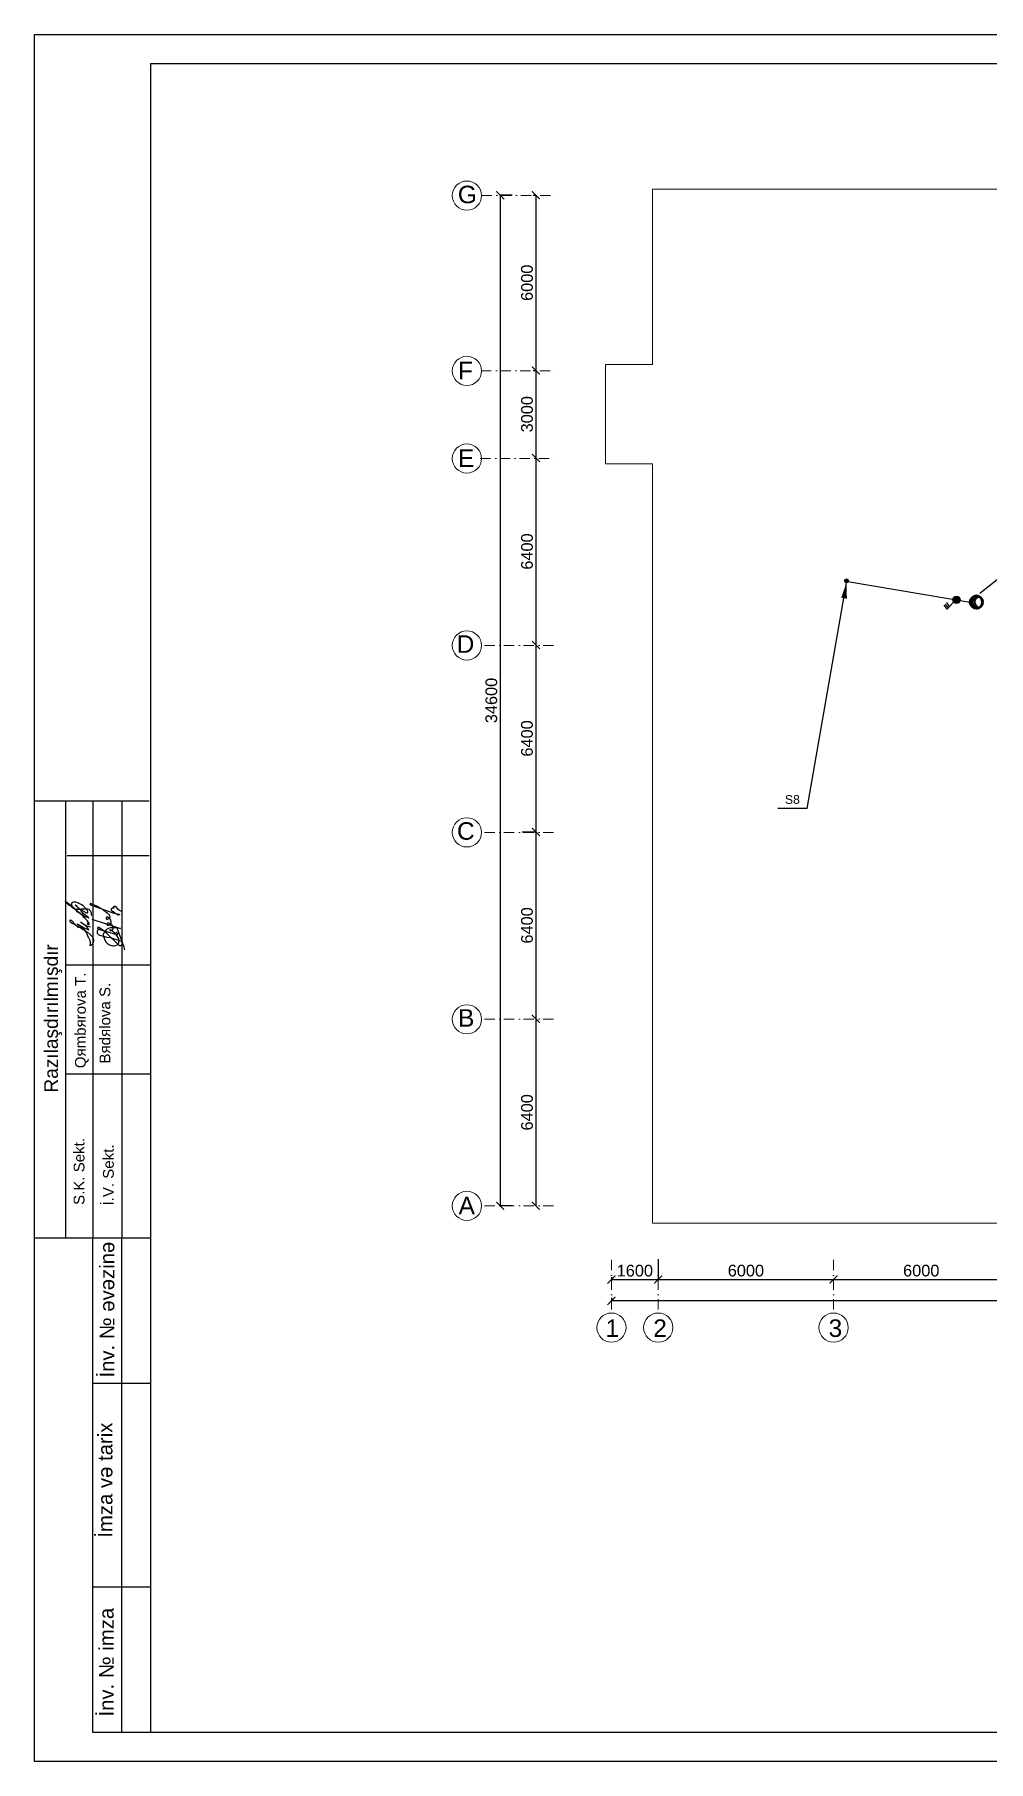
# Model space of a CAD drawing. Header units: millimetres. Extents: x 42452 to 2852333, y -419346 to 834876.
# Drawn here: x 2690278 to 2722920, y 554287 to 613409 of the extents above; entities that cross this region are included whole.
import ezdxf

# ---------------------------------------------------------------- set-up
doc = ezdxf.new("R2010")
doc.units = ezdxf.units.MM
doc.linetypes.add('Штрихпунктирная', pattern=[670.277762, 352.777767, -176.388884, 0, -141.111112])
for name, color, linetype, lineweight in [('0_Ном._пера__1', 7, 'Continuous', 15), ('0_Ном._пера__7', 7, 'Continuous', 60), ('c_dv_l x_tti-25_Ном._пера__21_Ном._пера__21', 7, 'Continuous', 30), ('memar', 7, 'Continuous', 25), ('Text blocks_Ном._пера__1', 7, 'Continuous', 15), ('выкл1_IP54', 5, 'Continuous', 30), ('размер_Ном._пера__241_Ном._пера__7', 7, 'Continuous', 60), ('Соедин', 5, 'Continuous', 30), ('Соедин_роз', 94, 'Continuous', 30), ('Соединение', 5, 'Continuous', 30), ('текст_свет', 5, 'Continuous', 30)]:
    doc.layers.add(name, color=color, linetype=linetype, lineweight=lineweight)
doc.styles.get("Standard").update_dxf_attribs({"font": 'arial.ttf'})
doc.styles.add('СГЕНЕРИР_СТИЛЬ_1', font='arial.ttf')
doc.styles.add('СГЕНЕРИР_СТИЛЬ_5', font='')
doc.styles.get('СГЕНЕРИР_СТИЛЬ_5').set_extended_font_data('Arial Az Lat Кириллический')
doc.dimstyles.new('razmeri a-g', dxfattribs={"dimtxt": 400, "dimasz": 270, "dimexe": 1.25, "dimexo": 0.625, "dimgap": 100, "dimtad": 1, "dimdec": 0, "dimtxsty": 'Standard', "dimblk": 'ARCHTICK', "dimcen": 2.5, "dimadec": 0, "dimazin": 0, "dimtfac": 1, "dimtdec": 0, "dimtmove": 0, "dimatfit": 3, "dimfxl": 1, "dimarcsym": 0})

# ---------------------------------------------------------------- blocks, each defined once
blk = doc.blocks.new('_ArchTick')
at = {"color": 0, "linetype": 'ByBlock', "const_width": 0.15}
blk.add_lwpolyline([(-0.5, -0.5), (0.5, 0.5)], dxfattribs=at)
blk = doc.blocks.new('*D59')
at = {"layer": 'Defpoints', "color": 0, "lineweight": 9, "transparency": 16777216}
for p in [(2706619, 607910), (2706215, 573310), (2706619, 573310)]:
    blk.add_point(p, dxfattribs=at)
at = {"layer": 'memar', "color": 0, "lineweight": -2, "transparency": 16777216}
for p, q in [((2706618, 607910), (2706214, 607910)), ((2706215, 607910), (2706215, 573310)), ((2706618, 573310), (2706214, 573310))]:
    blk.add_line(p, q, dxfattribs=at)
at = {"layer": 'memar', "color": 0, "lineweight": -2, "transparency": 16777216, "xscale": 270, "yscale": 270, "zscale": 270}
for p, rotation in [((2706215, 607910), 90), ((2706215, 573310), 270)]:
    blk.add_blockref('_ArchTick', p, dxfattribs=dict(at, rotation=rotation))
at = {"layer": 'memar', "color": 0, "lineweight": 15, "transparency": 16777216, "insert": (2705910, 590610), "char_height": 400, "attachment_point": 5, "rotation": 90}
blk.add_mtext('34600', dxfattribs=at)
blk = doc.blocks.new('*D60')
at = {"layer": 'Defpoints', "color": 0, "lineweight": 9, "transparency": 16777216}
for p in [(2707337, 607910), (2707337, 601910), (2707434, 601910)]:
    blk.add_point(p, dxfattribs=at)
at = {"layer": 'memar', "color": 0, "lineweight": -2, "transparency": 16777216}
for p, q in [((2707337, 607910), (2707436, 607910)), ((2707434, 607910), (2707434, 601910)), ((2707337, 601910), (2707436, 601910))]:
    blk.add_line(p, q, dxfattribs=at)
at = {"layer": 'memar', "color": 0, "lineweight": -2, "transparency": 16777216, "xscale": 270, "yscale": 270, "zscale": 270}
for p, rotation in [((2707434, 607910), 90), ((2707434, 601910), 270)]:
    blk.add_blockref('_ArchTick', p, dxfattribs=dict(at, rotation=rotation))
at = {"layer": 'memar', "color": 0, "lineweight": 15, "transparency": 16777216, "insert": (2707130, 604910), "char_height": 400, "attachment_point": 5, "rotation": 90}
blk.add_mtext('6000', dxfattribs=at)
blk = doc.blocks.new('*D61')
at = {"layer": 'Defpoints', "color": 0, "lineweight": 9, "transparency": 16777216}
for p in [(2707337, 601910), (2707434, 598910), (2707434, 598910)]:
    blk.add_point(p, dxfattribs=at)
at = {"layer": 'memar', "color": 0, "lineweight": -2, "transparency": 16777216}
for p, q in [((2707337, 601910), (2707436, 601910)), ((2707434, 601910), (2707434, 598910)), ((2707434, 598910), (2707433, 598910))]:
    blk.add_line(p, q, dxfattribs=at)
at = {"layer": 'memar', "color": 0, "lineweight": -2, "transparency": 16777216, "xscale": 270, "yscale": 270, "zscale": 270}
for p, rotation in [((2707434, 601910), 90), ((2707434, 598910), 270)]:
    blk.add_blockref('_ArchTick', p, dxfattribs=dict(at, rotation=rotation))
at = {"layer": 'memar', "color": 0, "lineweight": 15, "transparency": 16777216, "insert": (2707130, 600410), "char_height": 400, "attachment_point": 5, "rotation": 90}
blk.add_mtext('3000', dxfattribs=at)
blk = doc.blocks.new('*D62')
at = {"layer": 'Defpoints', "color": 0, "lineweight": 9, "transparency": 16777216}
for p in [(2707434, 598910), (2707434, 592510), (2707434, 592510)]:
    blk.add_point(p, dxfattribs=at)
at = {"layer": 'memar', "color": 0, "lineweight": -2, "transparency": 16777216}
for p, q in [((2707434, 598910), (2707433, 598910)), ((2707434, 598910), (2707434, 592510)), ((2707434, 592510), (2707433, 592510))]:
    blk.add_line(p, q, dxfattribs=at)
at = {"layer": 'memar', "color": 0, "lineweight": -2, "transparency": 16777216, "xscale": 270, "yscale": 270, "zscale": 270}
for p, rotation in [((2707434, 598910), 90), ((2707434, 592510), 270)]:
    blk.add_blockref('_ArchTick', p, dxfattribs=dict(at, rotation=rotation))
at = {"layer": 'memar', "color": 0, "lineweight": 15, "transparency": 16777216, "insert": (2707130, 595710), "char_height": 400, "attachment_point": 5, "rotation": 90}
blk.add_mtext('6400', dxfattribs=at)
blk = doc.blocks.new('*D63')
at = {"layer": 'Defpoints', "color": 0, "lineweight": 9, "transparency": 16777216}
for p in [(2707434, 592510), (2706962, 586110), (2707434, 586110)]:
    blk.add_point(p, dxfattribs=at)
at = {"layer": 'memar', "color": 0, "lineweight": -2, "transparency": 16777216}
for p, q in [((2707434, 592510), (2707433, 592510)), ((2707434, 592510), (2707434, 586110)), ((2706962, 586110), (2707436, 586110))]:
    blk.add_line(p, q, dxfattribs=at)
at = {"layer": 'memar', "color": 0, "lineweight": -2, "transparency": 16777216, "xscale": 270, "yscale": 270, "zscale": 270}
for p, rotation in [((2707434, 592510), 90), ((2707434, 586110), 270)]:
    blk.add_blockref('_ArchTick', p, dxfattribs=dict(at, rotation=rotation))
at = {"layer": 'memar', "color": 0, "lineweight": 15, "transparency": 16777216, "insert": (2707130, 589310), "char_height": 400, "attachment_point": 5, "rotation": 90}
blk.add_mtext('6400', dxfattribs=at)
blk = doc.blocks.new('*D64')
at = {"layer": 'Defpoints', "color": 0, "lineweight": 9, "transparency": 16777216}
for p in [(2706962, 586110), (2707434, 579710), (2707434, 579710)]:
    blk.add_point(p, dxfattribs=at)
at = {"layer": 'memar', "color": 0, "lineweight": -2, "transparency": 16777216}
for p, q in [((2706962, 586110), (2707436, 586110)), ((2707434, 586110), (2707434, 579710)), ((2707434, 579710), (2707433, 579710))]:
    blk.add_line(p, q, dxfattribs=at)
at = {"layer": 'memar', "color": 0, "lineweight": -2, "transparency": 16777216, "xscale": 270, "yscale": 270, "zscale": 270}
for p, rotation in [((2707434, 586110), 90), ((2707434, 579710), 270)]:
    blk.add_blockref('_ArchTick', p, dxfattribs=dict(at, rotation=rotation))
at = {"layer": 'memar', "color": 0, "lineweight": 15, "transparency": 16777216, "insert": (2707130, 582910), "char_height": 400, "attachment_point": 5, "rotation": 90}
blk.add_mtext('6400', dxfattribs=at)
blk = doc.blocks.new('*D65')
at = {"layer": 'Defpoints', "color": 0, "lineweight": 9, "transparency": 16777216}
for p in [(2707434, 579710), (2707434, 573310), (2707434, 573310)]:
    blk.add_point(p, dxfattribs=at)
at = {"layer": 'memar', "color": 0, "lineweight": -2, "transparency": 16777216}
for p, q in [((2707434, 579710), (2707433, 579710)), ((2707434, 579710), (2707434, 573310)), ((2707434, 573310), (2707433, 573310))]:
    blk.add_line(p, q, dxfattribs=at)
at = {"layer": 'memar', "color": 0, "lineweight": -2, "transparency": 16777216, "xscale": 270, "yscale": 270, "zscale": 270}
for p, rotation in [((2707434, 579710), 90), ((2707434, 573310), 270)]:
    blk.add_blockref('_ArchTick', p, dxfattribs=dict(at, rotation=rotation))
at = {"layer": 'memar', "color": 0, "lineweight": 15, "transparency": 16777216, "insert": (2707130, 576510), "char_height": 400, "attachment_point": 5, "rotation": 90}
blk.add_mtext('6400', dxfattribs=at)
blk = doc.blocks.new('*D66')
at = {"layer": 'Defpoints', "color": 0, "lineweight": 9, "transparency": 16777216}
for p in [(2710020, 570162), (2710020, 570053), (2755221, 570162)]:
    blk.add_point(p, dxfattribs=at)
at = {"layer": 'memar', "color": 0, "lineweight": -2, "transparency": 16777216}
for p, q in [((2710020, 570162), (2710020, 570052)), ((2755221, 570053), (2710020, 570053)), ((2755221, 570162), (2755221, 570052))]:
    blk.add_line(p, q, dxfattribs=at)
at = {"layer": 'memar', "color": 0, "lineweight": -2, "transparency": 16777216, "xscale": 270, "yscale": 270, "zscale": 270, "rotation": 180}
blk.add_blockref('_ArchTick', (2710020, 570053), dxfattribs=at)
at = {"layer": 'memar', "color": 0, "lineweight": -2, "transparency": 16777216, "xscale": 270, "yscale": 270, "zscale": 270}
blk.add_blockref('_ArchTick', (2755221, 570053), dxfattribs=at)
at = {"layer": 'memar', "color": 0, "lineweight": 15, "transparency": 16777216, "insert": (2732621, 570357), "char_height": 400, "attachment_point": 5}
blk.add_mtext('45200', dxfattribs=at)
blk = doc.blocks.new('*D67')
at = {"layer": 'Defpoints', "color": 0, "lineweight": 9, "transparency": 16777216}
for p in [(2710020, 570869), (2711620, 570869), (2711620, 570784)]:
    blk.add_point(p, dxfattribs=at)
at = {"layer": 'memar', "color": 0, "lineweight": -2, "transparency": 16777216}
for p, q in [((2710020, 570868), (2710020, 570782)), ((2710020, 570784), (2711620, 570784)), ((2711620, 570868), (2711620, 570782))]:
    blk.add_line(p, q, dxfattribs=at)
at = {"layer": 'memar', "color": 0, "lineweight": -2, "transparency": 16777216, "xscale": 270, "yscale": 270, "zscale": 270, "rotation": 180}
blk.add_blockref('_ArchTick', (2710020, 570784), dxfattribs=at)
at = {"layer": 'memar', "color": 0, "lineweight": -2, "transparency": 16777216, "xscale": 270, "yscale": 270, "zscale": 270}
blk.add_blockref('_ArchTick', (2711620, 570784), dxfattribs=at)
at = {"layer": 'memar', "color": 0, "lineweight": 15, "transparency": 16777216, "insert": (2710820, 571088), "char_height": 400, "attachment_point": 5}
blk.add_mtext('1600', dxfattribs=at)
blk = doc.blocks.new('*D68')
at = {"layer": 'Defpoints', "color": 0, "lineweight": 9, "transparency": 16777216}
for p in [(2711620, 571480), (2717620, 570786), (2717620, 570786)]:
    blk.add_point(p, dxfattribs=at)
at = {"layer": 'memar', "color": 0, "lineweight": -2, "transparency": 16777216}
for p, q in [((2711620, 571479), (2711620, 570785)), ((2711620, 570786), (2717620, 570786)), ((2717620, 570786), (2717620, 570785))]:
    blk.add_line(p, q, dxfattribs=at)
at = {"layer": 'memar', "color": 0, "lineweight": -2, "transparency": 16777216, "xscale": 270, "yscale": 270, "zscale": 270, "rotation": 180}
blk.add_blockref('_ArchTick', (2711620, 570786), dxfattribs=at)
at = {"layer": 'memar', "color": 0, "lineweight": -2, "transparency": 16777216, "xscale": 270, "yscale": 270, "zscale": 270}
blk.add_blockref('_ArchTick', (2717620, 570786), dxfattribs=at)
at = {"layer": 'memar', "color": 0, "lineweight": 15, "transparency": 16777216, "insert": (2714620, 571090), "char_height": 400, "attachment_point": 5}
blk.add_mtext('6000', dxfattribs=at)
blk = doc.blocks.new('*D69')
at = {"layer": 'Defpoints', "color": 0, "lineweight": 9, "transparency": 16777216}
for p in [(2717620, 570786), (2723620, 570786), (2723620, 570786)]:
    blk.add_point(p, dxfattribs=at)
at = {"layer": 'memar', "color": 0, "lineweight": -2, "transparency": 16777216}
for p, q in [((2717620, 570787), (2717620, 570787)), ((2717620, 570786), (2723620, 570786)), ((2723620, 570787), (2723620, 570787))]:
    blk.add_line(p, q, dxfattribs=at)
at = {"layer": 'memar', "color": 0, "lineweight": -2, "transparency": 16777216, "xscale": 270, "yscale": 270, "zscale": 270, "rotation": 180}
blk.add_blockref('_ArchTick', (2717620, 570786), dxfattribs=at)
at = {"layer": 'memar', "color": 0, "lineweight": -2, "transparency": 16777216, "xscale": 270, "yscale": 270, "zscale": 270}
blk.add_blockref('_ArchTick', (2723620, 570786), dxfattribs=at)
at = {"layer": 'memar', "color": 0, "lineweight": 15, "transparency": 16777216, "insert": (2720620, 571090), "char_height": 400, "attachment_point": 5}
blk.add_mtext('6000', dxfattribs=at)
blk = doc.blocks.new('t')
at = {"layer": 'Соедин', "lineweight": -3}
blk.add_hatch(color=256, dxfattribs=at).paths.add_polyline_path([(-65, 0, 1), (65, 0, 1)])
blk.add_circle((0, 0), 65.1, dxfattribs=at)
blk = doc.blocks.new('123vv')
at = {"layer": '0_Ном._пера__1', "linetype": 'Continuous', "lineweight": 25}
blk.add_line((41984, -698025), (38898, -698025), dxfattribs=at)
at = {"layer": '0_Ном._пера__1', "color": 5, "linetype": 'Continuous', "lineweight": 25, "flags": 128}
for points in [[(39821, -700413), (40908, -700763), (40586, -700737), (40531, -700741), (40477, -700753), (40426, -700775), (40379, -700804), (40338, -700841), (40303, -700884), (40276, -700932), (40257, -700984), (40266, -701058), (40286, -701129), (40317, -701196), (40358, -701258), (40408, -701313), (40467, -701359), (40512, -701383), (40561, -701399), (40612, -701408), (40663, -701408), (40714, -701401), (40763, -701385), (40787, -701368), (40808, -701347), (40826, -701323), (40839, -701296), (40849, -701268), (40854, -701239), (40854, -701209), (40849, -701180), (40840, -701151), (40827, -701125), (40771, -701030), (40702, -700945), (40620, -700871), (40568, -700837), (40512, -700811), (40509, -700811), (40507, -700812), (40505, -700814), (40503, -700815), (40501, -700817), (40500, -700820), (40499, -700822), (40499, -700825), (40499, -700827), (40499, -700830), (40500, -700832), (40501, -700834), (40503, -700836), (40505, -700838), (40507, -700839), (40510, -700840), (40512, -700840), (40515, -700840), (40546, -700832), (40576, -700818), (40603, -700800), (40627, -700777), (40629, -700748), (40628, -700718), (40621, -700689), (40610, -700661), (40594, -700636), (40575, -700613), (40552, -700594), (40526, -700579), (40499, -700568), (40470, -700561), (40440, -700559), (40433, -700559), (40427, -700559), (40420, -700561), (40414, -700564), (40409, -700567), (40404, -700572), (40400, -700577), (40397, -700583), (40395, -700590), (40394, -700596), (40394, -700603), (40396, -700609), (40398, -700616), (40402, -700621), (40406, -700626), (40411, -700631), (40417, -700634), (40423, -700636), (40430, -700637), (40437, -700637), (40443, -700636), (40466, -700629), (40488, -700619), (40508, -700606), (40525, -700590), (40539, -700571), (40550, -700549), (40551, -700514), (40546, -700479), (40536, -700446), (40520, -700415), (40499, -700387), (40473, -700362), (40444, -700343), (40412, -700328), (40405, -700328), (40397, -700329), (40390, -700331), (40384, -700334), (40378, -700338), (40373, -700343), (40369, -700349), (40366, -700356), (40364, -700363), (40363, -700370), (40364, -700377), (40366, -700384), (40369, -700391), (40373, -700397), (40378, -700402), (40384, -700406), (40390, -700410), (40397, -700412), (40404, -700413), (40412, -700412), (40419, -700410), (40444, -700400), (40467, -700386), (40488, -700369), (40505, -700349), (40520, -700326), (40511, -700295), (40497, -700266), (40479, -700239), (40456, -700216), (40430, -700198), (40401, -700183), (40217, -700037), (40015, -699918), (39798, -699827), (39795, -699825), (39791, -699823), (39786, -699822), (39782, -699822), (39778, -699823), (39774, -699824), (39770, -699826), (39766, -699828), (39763, -699832), (39761, -699835), (39759, -699839), (39758, -699843), (39757, -699847), (39758, -699852), (39759, -699856), (39761, -699860), (39763, -699864), (39766, -699867), (39769, -699869), (39773, -699871), (39777, -699873), (40657, -700188), (40873, -700218), (40871, -700225), (40868, -700232), (40864, -700238), (40859, -700244), (40853, -700248), (40846, -700252), (40839, -700254), (40831, -700255), (40824, -700255), (40816, -700254), (40809, -700252), (40693, -700184), (40586, -700105), (40578, -700096), (40571, -700087), (40566, -700076), (40563, -700065), (40561, -700053), (40562, -700042), (40565, -700030), (40570, -700020), (40576, -700010), (40584, -700001), (40593, -699994), (40604, -699989), (40615, -699985), (40626, -699984), (40638, -699984), (40650, -699986), (40661, -699991), (40656, -699986), (40652, -699981), (40649, -699975), (40648, -699969), (40647, -699962), (40647, -699956), (40649, -699950), (40651, -699944), (40655, -699938), (40659, -699933), (40664, -699929), (40669, -699926), (40676, -699924), (40682, -699922), (40688, -699922), (40695, -699923), (40701, -699925), (40776, -700003), (40862, -700068), (40956, -700120)], [(40114, -700786), (40096, -700791), (40079, -700800), (40064, -700811), (40051, -700825), (40040, -700841), (40032, -700858), (40027, -700876), (40025, -700895), (40027, -700914), (40031, -700932), (40038, -700950), (40048, -700966), (40061, -700980), (40076, -700992), (40092, -701001), (40110, -701007), (40251, -701054), (40396, -701085), (40532, -701105), (40665, -701144), (40842, -701195), (40902, -701220), (40958, -701252), (40967, -701267), (40973, -701282), (40976, -701299), (40977, -701315), (40975, -701332), (40970, -701347), (40962, -701362), (40953, -701376), (40941, -701387), (40933, -701395), (40923, -701401), (40913, -701406), (40903, -701409), (40892, -701410), (40881, -701409), (40870, -701407), (40860, -701402), (40850, -701397), (40380, -700937), (40255, -700831), (40119, -700739), (40110, -700731), (40100, -700726), (40089, -700722), (40078, -700720), (40066, -700720), (40055, -700722), (40044, -700726), (40041, -700732), (40040, -700738), (40040, -700745), (40040, -700752), (40042, -700758), (40045, -700764), (40049, -700769), (40054, -700774), (40059, -700778), (40066, -700780), (40072, -700782), (40749, -700991), (40757, -700993), (40765, -700993), (40773, -700993), (40781, -700990), (40788, -700987), (40795, -700983), (40801, -700977), (40806, -700971), (40810, -700964), (40813, -700957), (40748, -700906)]]:
    blk.add_lwpolyline(points, dxfattribs=at)
at = {"layer": '0_Ном._пера__1', "color": 5, "linetype": 'Continuous', "lineweight": 25}
for points, knots in [([(39692, -700580), (39688, -700572), (39683, -700564), (39676, -700564), (39669, -700563), (39660, -700569), (39657, -700575), (39651, -700590), (39672, -700608), (39692, -700610), (39706, -700611), (39720, -700603), (39725, -700593), (39734, -700575), (39718, -700552), (39701, -700531), (39641, -700450), (39591, -700397), (39537, -700342), (39451, -700255), (39355, -700164), (39251, -700075), (39166, -700002), (39076, -699931), (39002, -699873), (38958, -699838), (38919, -699808), (38847, -699759), (38840, -699754), (38833, -699749), (38831, -699749), (38829, -699749), (38839, -699761), (38849, -699772), (38918, -699847), (38958, -699868), (39005, -699899), (39076, -699948), (39163, -700023), (39249, -700091), (39358, -700177), (39466, -700251), (39578, -700304), (39613, -700321), (39649, -700335), (39693, -700350), (39700, -700353), (39708, -700355), (39713, -700356), (39747, -700365), (39661, -700312), (39599, -700267), (39469, -700175), (39442, -700118), (39386, -700055), (39340, -700002), (39275, -699944), (39209, -699878), (39205, -699874), (39201, -699870), (39199, -699867), (39176, -699844), (39240, -699911), (39288, -699956), (39354, -700019), (39389, -700038), (39429, -700061), (39465, -700081), (39505, -700103), (39565, -700135), (39609, -700159), (39664, -700188), (39676, -700161), (39679, -700152), (39678, -700136), (39676, -700123), (39670, -700098), (39658, -700078), (39644, -700060), (39618, -700022), (39587, -699985), (39553, -699953), (39492, -699895), (39419, -699852), (39342, -699814), (39287, -699787), (39231, -699763), (39168, -699764), (39137, -699764), (39104, -699770), (39083, -699790), (39070, -699803), (39061, -699821), (39057, -699840), (39053, -699864), (39059, -699888), (39068, -699910), (39092, -699964), (39141, -700007), (39195, -700025), (39264, -700048), (39341, -700029), (39415, -700025), (39467, -700023), (39517, -700028), (39568, -700025), (39604, -700023), (39640, -700018), (39676, -700025), (39701, -700030), (39726, -700042), (39745, -700059), (39768, -700081), (39781, -700111), (39790, -700142), (39803, -700187), (39807, -700231), (39810, -700276)], [0, 0, 0, 0, 1, 1, 1, 2, 2, 2, 3, 3, 3, 4, 4, 4, 5, 5, 5, 6, 6, 6, 7, 7, 7, 8, 8, 8, 9, 9, 9, 10, 10, 10, 11, 11, 11, 12, 12, 12, 13, 13, 13, 14, 14, 14, 15, 15, 15, 16, 16, 16, 17, 17, 17, 18, 18, 18, 19, 19, 19, 20, 20, 20, 21, 21, 21, 22, 22, 22, 23, 23, 23, 24, 24, 24, 25, 25, 25, 26, 26, 26, 27, 27, 27, 28, 28, 28, 29, 29, 29, 30, 30, 30, 31, 31, 31, 32, 32, 32, 33, 33, 33, 34, 34, 34, 35, 35, 35, 36, 36, 36, 37, 37, 37, 38, 38, 38, 39, 39, 39, 39]), ([(39330, -700734), (39267, -700678), (39205, -700621), (39155, -700560), (39127, -700525), (39102, -700488), (39055, -700460), (39039, -700450), (39020, -700441), (39007, -700449), (38998, -700455), (38992, -700471), (38993, -700484), (38995, -700509), (39021, -700523), (39045, -700535), (39106, -700568), (39157, -700592), (39209, -700620), (39346, -700692), (39488, -700785), (39623, -700876), (39683, -700916), (39740, -700955), (39791, -701006), (39827, -701041), (39859, -701082), (39874, -701130), (39885, -701167), (39886, -701209), (39884, -701246), (39883, -701282), (39879, -701314), (39844, -701354), (39814, -701389), (39761, -701430), (39760, -701407), (39760, -701402), (39762, -701392), (39765, -701383), (39778, -701329), (39777, -701283), (39765, -701238), (39747, -701172), (39709, -701106), (39680, -701047), (39630, -700944), (39609, -700858), (39486, -700746), (39397, -700665), (39255, -700570), (39285, -700584), (39299, -700591), (39343, -700617), (39380, -700640), (39429, -700670), (39465, -700695), (39503, -700716), (39553, -700745), (39608, -700769), (39677, -700799), (39688, -700804), (39700, -700809), (39707, -700810), (39736, -700816), (39669, -700745), (39623, -700698), (39560, -700632), (39539, -700611), (39476, -700570), (39448, -700552), (39413, -700529), (39404, -700524), (39384, -700511), (39495, -700579), (39566, -700621), (39613, -700650), (39643, -700666), (39681, -700678), (39710, -700686), (39744, -700691), (39778, -700697)], [0, 0, 0, 0, 1, 1, 1, 2, 2, 2, 3, 3, 3, 4, 4, 4, 5, 5, 5, 6, 6, 6, 7, 7, 7, 8, 8, 8, 9, 9, 9, 10, 10, 10, 11, 11, 11, 12, 12, 12, 13, 13, 13, 14, 14, 14, 15, 15, 15, 16, 16, 16, 17, 17, 17, 18, 18, 18, 19, 19, 19, 20, 20, 20, 21, 21, 21, 22, 22, 22, 23, 23, 23, 24, 24, 24, 25, 25, 25, 26, 26, 26, 27, 27, 27, 27]), ([(41075, -701565), (41029, -701427), (40983, -701289), (40934, -701152), (40886, -701018), (40833, -700885), (40781, -700751)], [0, 0, 0, 0, 1, 1, 1, 2, 2, 2, 2])]:
    blk.add_open_spline(points, degree=3, knots=knots, dxfattribs=at)
at = {"layer": 'размер_Ном._пера__241_Ном._пера__7', "linetype": 'Continuous', "lineweight": 25}
for p, q in [((41984, -695968), (37671, -695968)), ((38832, -695968), (38832, -712422)), ((39860, -695968), (39860, -712422)), ((40955, -695968), (40955, -712422)), ((42050, -702138), (38832, -702138)), ((42050, -706252), (38832, -706252)), ((42050, -712422), (37671, -712422))]:
    blk.add_line(p, q, dxfattribs=at)
at = {"layer": '0_Ном._пера__7', "linetype": 'Continuous', "lineweight": 25, "attachment_point": 4, "rotation": 90, "style": 'СГЕНЕРИР_СТИЛЬ_1'}
for s, insert, char_height in [('\\A1;{\\fArial|b0|i0|c204|p38;Q\\fArial Az Lat Кириллический|b0|i0|c0|p34;я\\fArial|b0|i0|c204|p38;mb\\fArial Az Lat Кириллический|b0|i0|c0|p34;я\\fArial|b0|i0|c204|p38;rova T.}', (39452, -706023), 405.697), ('\\A1;{\\fArial|b0|i0|c204|p38;B\\fArial Az Lat Кириллический|b0|i0|c0|p34;я\\fArial|b0|i0|c204|p38;d\\fArial Az Lat Кириллический|b0|i0|c0|p34;я\\fArial|b0|i0|c204|p38;lova S.}', (40323, -705845), 405.697), ('{S.K. Sekt.}', (39349, -711170), 405.7), ('{İ.V. Sekt. }', (40452, -711193), 405.7)]:
    blk.add_mtext(s, dxfattribs=dict(at, insert=insert, char_height=char_height))
at = {"layer": 'Text blocks_Ном._пера__1', "linetype": 'Continuous', "lineweight": 25, "insert": (38372, -704146), "char_height": 514.2, "attachment_point": 5, "rotation": 90, "style": 'СГЕНЕРИР_СТИЛЬ_5'}
blk.add_mtext('{\\fArial|b0|i0|c238|p34;Razılaşdırılmışdır}', dxfattribs=at)

msp = doc.modelspace()

# ---------------------------------------------------------------- hatches: boundary and pattern name
at = {"layer": 'выкл1_IP54'}
msp.add_hatch(color=256, dxfattribs=at).paths.add_polyline_path([(2721701.39652, 594056.29043, 1), (2721951.39652, 594056.29043, 1)])

# ---------------------------------------------------------------- linework, layer by layer
msp.add_line((2724035.05954, 595393.67459), (2722625.68012, 594267.33436))
at = {"color": 5, "lineweight": 60}
msp.add_circle((2722508.43077, 593977.26455), 210.87753, dxfattribs=at)
at = {"color": 7, "lineweight": 40}
for centre, radius, start, end in [((2722521.20231, 593978.49564), 157.91668, 87.2133094393, 279.5277179346), ((2722612.32315, 593983.86216), 173.71641, 118.7077400271, 248.0332874069)]:
    msp.add_arc(centre, radius, start, end, dxfattribs=at)
at = {"layer": 'c_dv_l x_tti-25_Ном._пера__21_Ном._пера__21', "linetype": 'Continuous', "lineweight": 25}
for p, q in [((2692268.31009, 555282.11324), (2692268.31009, 572202.68924)), ((2694258.96609, 572202.68924), (2692268.31009, 572202.68924)), ((2693263.63809, 555282.11324), (2693263.63809, 572202.68924)), ((2694258.96609, 567226.04924), (2692268.31009, 567226.04924)), ((2694258.96609, 560258.75324), (2692268.31009, 560258.75324)), ((2694258.96609, 555282.11324), (2692268.31009, 555282.11324))]:
    msp.add_line(p, q, dxfattribs=at)
at = {"layer": 'c_dv_l x_tti-25_Ном._пера__21_Ном._пера__21', "linetype": 'Continuous', "lineweight": 25, "flags": 128}
for points in [[(2690277.65409, 613409.26844), (2773885.20609, 613409.26844), (2773885.20609, 554286.78524), (2690277.65409, 554286.78524)], [(2694258.96609, 612413.94044), (2772889.87809, 612413.94044), (2772889.87809, 555282.11324), (2694258.96609, 555282.11324)]]:
    msp.add_lwpolyline(points, close=True, dxfattribs=at)
at = {"layer": 'memar', "linetype": 'Штрихпунктирная', "lineweight": 15}
for p, q in [((2705572.6589, 607895.52485), (2708196.65278, 607895.52485)), ((2705555.36312, 601895.51915), (2708196.65278, 601895.51915)), ((2705528.25121, 598895.51915), (2708196.65278, 598895.51915)), ((2705670.26462, 592495.51915), (2708196.65278, 592495.51915)), ((2705670.26462, 586095.51915), (2708196.65278, 586095.51915)), ((2705670.26462, 579695.51915), (2708196.65278, 579695.51915)), ((2705670.26462, 573309.54438), (2708196.65278, 573309.54438))]:
    msp.add_line(p, q, dxfattribs=at)
at = {"layer": 'memar', "color": 7, "lineweight": 15}
for points in [[(2723820.27606, 573113.45571), (2723820.27303, 572710.03668), (2711420.09974, 572710.03668), (2711420.09673, 598710.03668), (2709820.46796, 598710.03668), (2709820.46796, 602110.03668), (2711420.27303, 602110.03668), (2711420.27303, 608110.04237), (2753820.27303, 608110.04237), (2753820.46796, 602110.03668), (2755420.64426, 602110.03668), (2755420.64426, 598710.03668), (2753820.64426, 598710.03668), (2753820.64426, 572710.03668), (2747419.72565, 572710.03668), (2747419.72565, 573110.03668)], [(2711420.24366, 602110.03668), (2711420.27303, 608110.35468), (2753820.27303, 608110.35468), (2753820.27306, 602509.04114)], [(2711420.24366, 602110.03668), (2711420.27303, 608110.04237), (2753820.27303, 608110.04237), (2753820.27306, 602509.04114)], [(2723820.18285, 598710.03668), (2723820.09673, 572710.34899), (2711420.09974, 572710.34899), (2711420.22696, 598699.04114)], [(2723820.18285, 585410.21942), (2723820.09673, 572710.03668), (2711420.09974, 572710.03668), (2711420.22696, 598699.04114)]]:
    msp.add_lwpolyline(points, dxfattribs=at)
at = {"layer": 'memar', "linetype": 'Штрихпунктирная', "lineweight": 15, "flags": 128}
for points in [[(2710020.44654, 571458.69778), (2710020.4465, 569639.91179)], [(2711620.44654, 571458.69778), (2711620.4465, 569639.91179)], [(2717620.44654, 571458.69778), (2717620.4465, 569639.91179)]]:
    msp.add_lwpolyline(points, dxfattribs=at)
at = {"layer": 'memar', "linetype": 'Continuous', "lineweight": 15}
for centre in [(2705072.66047, 607894.2693), (2705072.66047, 601894.26361), (2705072.66047, 598894.26361), (2705072.46555, 592494.26361), (2705072.46555, 586094.26361), (2705072.46555, 579694.26361), (2705072.46555, 573308.28883), (2710020.44621, 569139.91179), (2711620.44621, 569139.91179), (2717620.44621, 569139.91179)]:
    msp.add_circle(centre, 500, dxfattribs=at)
at = {"layer": 'выкл1_IP54'}
for p, q in [((2721510.17534, 593732.41875), (2721408.77389, 593868.24774)), ((2721547.76354, 593775.75489), (2721446.36209, 593911.58389)), ((2721592.76162, 593827.63403), (2721491.36017, 593963.46302)), ((2721726.23029, 593981.51258), (2721510.17534, 593732.41875))]:
    msp.add_line(p, q, dxfattribs=at)
msp.add_circle((2721826.39652, 594056.29043), 125, dxfattribs=at)
at = {"layer": 'Соедин_роз'}
msp.add_line((2718112.56237, 594679.20206), (2722297.55324, 593977.26455), dxfattribs=at)
at = {"layer": 'Соединение', "color": 0, "lineweight": -3}
for q in [(2718061.38427, 594642.33487), (2715711.83288, 586908.16797)]:
    msp.add_line((2716717.19966, 586908.16797), q, dxfattribs=at)
at = {"layer": 'Соединение'}
msp.add_lwpolyline([(2718061.38427, 594642.33487, 0, 200, 0), (2717978.11978, 594110.06886, 50, 50, 0)], format="xyseb", dxfattribs=at)

# ---------------------------------------------------------------- block references
at = {"lineweight": 25, "xscale": 0.9090909090907544, "yscale": 0.9090909090907544, "zscale": 0.9090909090907544}
msp.add_blockref('123vv', (2656031.66275, 1219859.37296), dxfattribs=at)
at = {"layer": 'Соедин', "rotation": 180}
msp.add_blockref('t', (2718061.43585, 594707.40527), dxfattribs=at)

# ---------------------------------------------------------------- texts
at = {"layer": 'c_dv_l x_tti-25_Ном._пера__21_Ном._пера__21', "linetype": 'Continuous', "lineweight": 25, "char_height": 497.664, "attachment_point": 7, "rotation": 90, "style": 'СГЕНЕРИР_СТИЛЬ_1'}
for s, insert in [('{İnv. № əvəzinə}', (2693015.50773, 567431.23896)), ('{İmza və tarix}', (2692949.28291, 561947.24321)), ('{İnv. № imza}', (2692992.36041, 555825.51436))]:
    msp.add_mtext(s, dxfattribs=dict(at, insert=insert))
at = {"layer": 'memar', "lineweight": 15, "style": 'СГЕНЕРИР_СТИЛЬ_1'}
for s, p in [('G', (2704761.91908, 607633.64678)), ('F', (2704772.63444, 601605.25637)), ('E', (2704766.58454, 598605.25637)), ('D', (2704721.36915, 592242.10237)), ('C', (2704732.8289, 585842.10237)), ('B', (2704770.89166, 579442.10237)), ('A', (2704787.67201, 573019.2816))]:
    msp.add_text(s, height=600, dxfattribs=at).set_placement(p)
at = {"layer": 'memar', "linetype": 'Continuous', "lineweight": 15, "char_height": 600, "attachment_point": 1, "style": 'СГЕНЕРИР_СТИЛЬ_1'}
for s, insert in [('{\\fArial|b0|i0|c238|p38;1}', (2709815.43653, 569420.81358)), ('2', (2711450.20811, 569420.81358)), ('3', (2717450.20811, 569420.81358))]:
    msp.add_mtext(s, dxfattribs=dict(at, insert=insert))
at = {"layer": 'текст_свет', "linetype": 'Continuous', "lineweight": 0, "insert": (2715954.15161, 587370.49048), "char_height": 300, "width": 1005.9254246, "attachment_point": 1}
msp.add_mtext('S8', dxfattribs=at)

# ---------------------------------------------------------------- dimensions: what is measured, and where the dimension line sits
at = {"layer": 'memar', "lineweight": 15}
for base, p1, p2, angle, picture, middle in [((2706214.81713, 573310.05267), (2706619.04529, 607910.03314), (2706619.04529, 573310.05267), 90, '*D59', (2705910.45151, 590610.04291)), ((2707434.41933, 601910.02745), (2707336.71388, 607910.03314), (2707336.71388, 601910.02745), 90, '*D60', (2707130.19014, 604910.03029)), ((2707434.41933, 598910.02745), (2707336.71388, 601910.02745), (2707434.41933, 598910.02745), 90, '*D61', (2707130.05371, 600410.02745)), ((2707434.41933, 592510.02745), (2707434.41933, 598910.02745), (2707434.41933, 592510.02745), 90, '*D62', (2707130.19014, 595710.02745)), ((2707434.41933, 586110.02745), (2707434.41933, 592510.02745), (2706961.79166, 586110.02745), 90, '*D63', (2707130.19014, 589310.02745)), ((2707434.41933, 579710.02745), (2706961.79166, 586110.02745), (2707434.41933, 579710.02745), 90, '*D64', (2707130.19014, 582910.02745)), ((2707434.41933, 573309.54438), (2707434.41933, 579710.02745), (2707434.41933, 573309.54438), 90, '*D65', (2707130.19014, 576509.78591)), ((2717620.44661, 570786.17098), (2711620.44661, 571480.07505), (2717620.44661, 570786.17098), 180, '*D68', (2714620.44661, 571090.40017)), ((2723620.44661, 570786.17098), (2717620.44661, 570786.17098), (2723620.44661, 570786.17098), 180, '*D69', (2720620.44661, 571090.40017)), ((2710020.44661, 570052.98977), (2755220.8177, 570162.13342), (2710020.44661, 570162.13342), 180, '*D66', (2732620.63215, 570357.21896))]:
    dim = msp.add_linear_dim(base=base, p1=p1, p2=p2, angle=angle, dimstyle='razmeri a-g', dxfattribs=at)
    dim.commit()
    dim.dimension.update_dxf_attribs({"geometry": picture, "text_midpoint": middle})
dim = msp.add_linear_dim(base=(2711620.44661, 570783.67098), p1=(2710020.44661, 570868.81451), p2=(2711620.44661, 570868.81451), angle=180, dimstyle='razmeri a-g', dxfattribs=at)
dim.commit()
dim.dimension.update_dxf_attribs({"geometry": '*D67', "text_midpoint": (2710820.44661, 570783.67098), "dimtype": 160})

doc.saveas('drawing.dxf')
